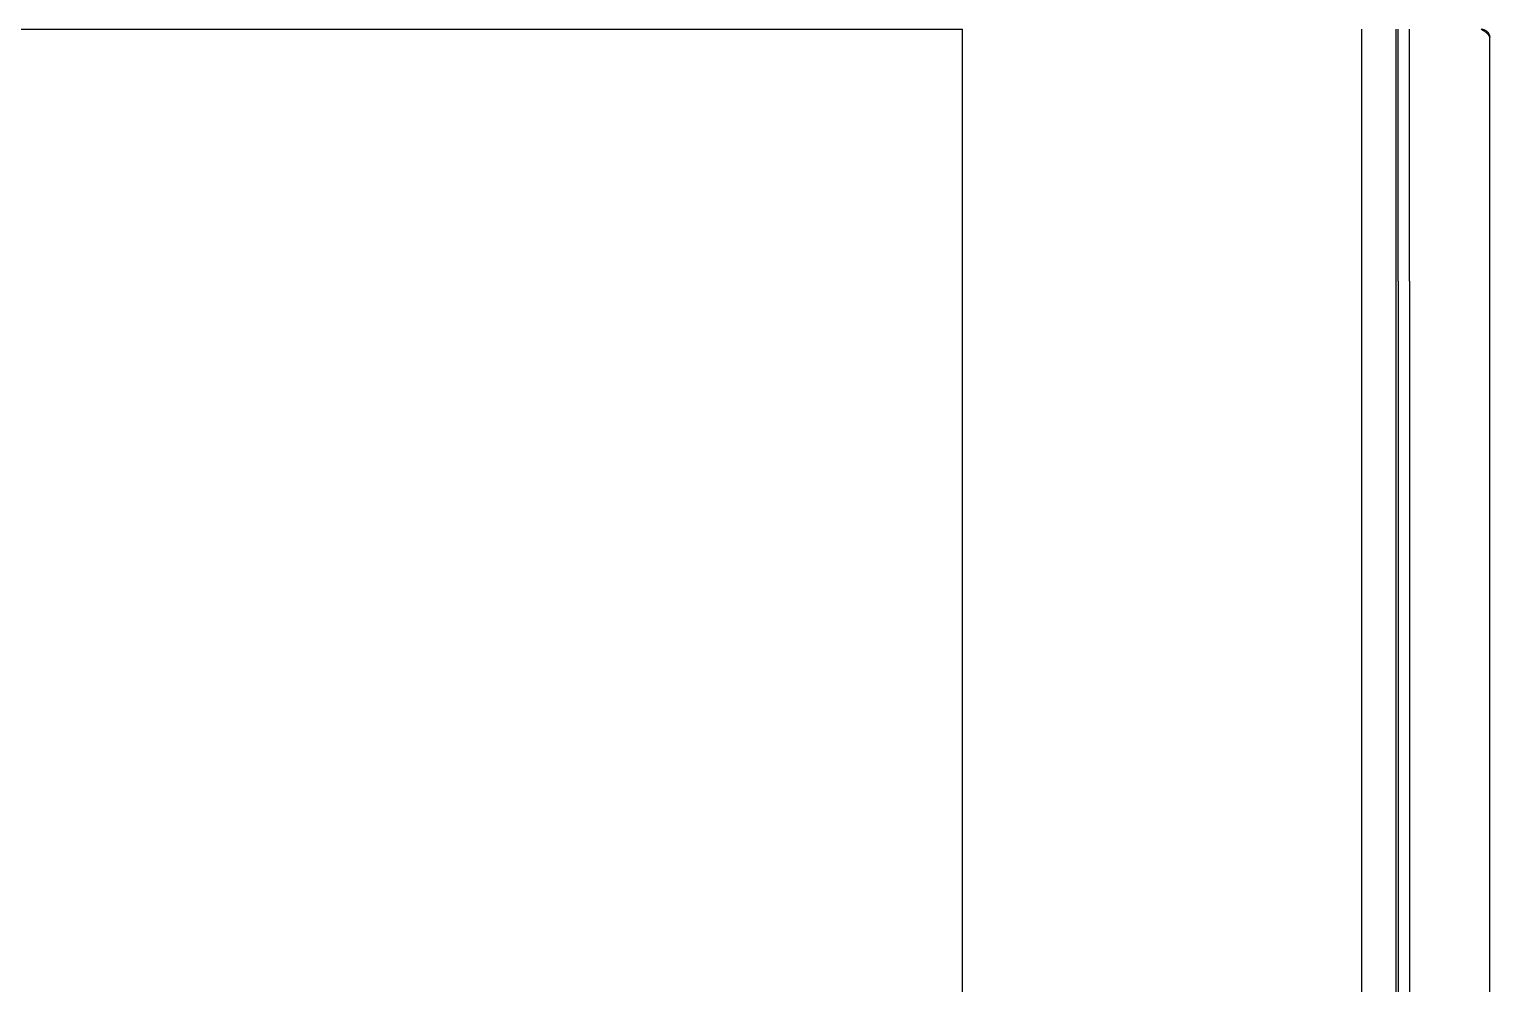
# Model space of a CAD drawing. Header units: millimetres. Extents: x -1480 to 5249, y -840 to 3860.
# Drawn here: x 1823 to 2460, y 650 to 1070 of the extents above; entities that cross this region are included whole.
import ezdxf

# ---------------------------------------------------------------- set-up
doc = ezdxf.new("R2010")
doc.units = ezdxf.units.MM
doc.header["$MEASUREMENT"] = 0
doc.layers.add('Utwórz2D linie widoczne', color=7, linetype='Continuous', true_color=0x000000)

msp = doc.modelspace()

# ---------------------------------------------------------------- linework, layer by layer
at = {"layer": 'Utwórz2D linie widoczne'}
for p, q in [((1809.57, 1069.86), (2229.58, 1069.86)), ((2229.58, 649.86), (2229.58, 1069.86)), ((2403.57, 1069.86), (2403.57, 649.86)), ((2418.57, 1069.86), (2418.57, 649.86)), ((2419.57, 959.86), (2419.57, 1069.86)), ((2424.57, 959.86), (2424.57, 1069.86)), ((2456.59, 1069.34), (2455.77, 1069.86)), ((2455.77, 1069.86), (2455.9, 1069.86)), ((2455.9, 1069.86), (2456.03, 1069.85)), ((2456.03, 1069.85), (2456.16, 1069.84)), ((2456.16, 1069.84), (2456.29, 1069.83)), ((2456.29, 1069.83), (2456.42, 1069.81)), ((2456.42, 1069.81), (2456.55, 1069.78)), ((2456.55, 1069.78), (2456.68, 1069.75)), ((2457.4, 1068.79), (2456.59, 1069.34)), ((2456.68, 1069.75), (2456.8, 1069.72)), ((2456.8, 1069.72), (2456.93, 1069.68)), ((2456.93, 1069.68), (2457.05, 1069.64)), ((2457.05, 1069.64), (2457.17, 1069.6)), ((2457.17, 1069.6), (2457.29, 1069.55)), ((2457.29, 1069.55), (2457.41, 1069.49)), ((2457.4, 1068.79), (2457.73, 1068.56)), ((2457.41, 1069.49), (2457.53, 1069.43)), ((2457.53, 1069.43), (2457.64, 1069.37)), ((2457.64, 1069.37), (2457.76, 1069.31)), ((2457.95, 1068.39), (2457.73, 1068.56)), ((2457.76, 1069.31), (2457.87, 1069.24)), ((2457.87, 1069.24), (2457.97, 1069.16)), ((2458.17, 1068.21), (2457.95, 1068.39)), ((2457.97, 1069.16), (2458.08, 1069.09)), ((2458.08, 1069.09), (2458.18, 1069)), ((2458.38, 1068.03), (2458.17, 1068.21)), ((2458.18, 1069), (2458.28, 1068.92)), ((2458.28, 1068.92), (2458.38, 1068.83)), ((2458.38, 1068.83), (2458.47, 1068.74)), ((2458.59, 1067.85), (2458.38, 1068.03)), ((2458.47, 1068.74), (2458.56, 1068.65)), ((2458.56, 1068.65), (2458.65, 1068.55)), ((2458.59, 1067.85), (2458.82, 1067.61)), ((2458.65, 1068.55), (2458.73, 1068.45)), ((2458.73, 1068.45), (2458.81, 1068.35)), ((2458.81, 1068.35), (2458.89, 1068.24)), ((2458.9, 1067.53), (2458.82, 1067.61)), ((2458.89, 1068.24), (2458.96, 1068.14)), ((2458.97, 1067.44), (2458.9, 1067.53)), ((2458.96, 1068.14), (2459.03, 1068.02)), ((2459.04, 1067.36), (2458.97, 1067.44)), ((2459.03, 1068.02), (2459.09, 1067.91)), ((2459.11, 1067.27), (2459.04, 1067.36)), ((2459.09, 1067.91), (2459.16, 1067.8)), ((2459.18, 1067.18), (2459.11, 1067.27)), ((2459.16, 1067.8), (2459.21, 1067.68)), ((2459.24, 1067.09), (2459.18, 1067.18)), ((2459.21, 1067.68), (2459.27, 1067.56)), ((2459.3, 1066.99), (2459.24, 1067.09)), ((2459.27, 1067.56), (2459.32, 1067.44)), ((2459.35, 1066.9), (2459.3, 1066.99)), ((2459.32, 1067.44), (2459.36, 1067.32)), ((2459.35, 1066.9), (2459.38, 1066.84)), ((2459.36, 1067.32), (2459.4, 1067.2)), ((2459.38, 1066.84), (2459.41, 1066.78)), ((2459.4, 1067.2), (2459.44, 1067.07)), ((2459.41, 1066.78), (2459.44, 1066.72)), ((2459.44, 1067.07), (2459.47, 1066.94)), ((2459.44, 1066.72), (2459.46, 1066.66)), ((2459.48, 1066.61), (2459.46, 1066.66)), ((2459.47, 1066.94), (2459.5, 1066.82)), ((2459.5, 1066.55), (2459.48, 1066.61)), ((2459.5, 1066.82), (2459.52, 1066.69)), ((2459.51, 1066.5), (2459.5, 1066.55)), ((2459.53, 1066.45), (2459.51, 1066.5)), ((2459.52, 1066.69), (2459.54, 1066.56)), ((2459.54, 1066.39), (2459.53, 1066.45)), ((2459.54, 1066.56), (2459.56, 1066.43)), ((2459.55, 1066.34), (2459.54, 1066.39)), ((2459.56, 1066.28), (2459.55, 1066.34)), ((2459.56, 1066.43), (2459.57, 1066.3)), ((2459.56, 1066.23), (2459.56, 1066.28)), ((2459.57, 1066.17), (2459.56, 1066.23)), ((2459.57, 1066.12), (2459.57, 1066.17)), ((2459.57, 1066.06), (2459.57, 1066.12)), ((2459.57, 959.86), (2459.57, 1066.06)), ((2419.57, 959.86), (2419.57, 649.86)), ((2424.57, 959.86), (2424.57, 649.86)), ((2459.57, 649.86), (2459.57, 959.86))]:
    msp.add_line(p, q, dxfattribs=at)

doc.saveas('drawing.dxf')
